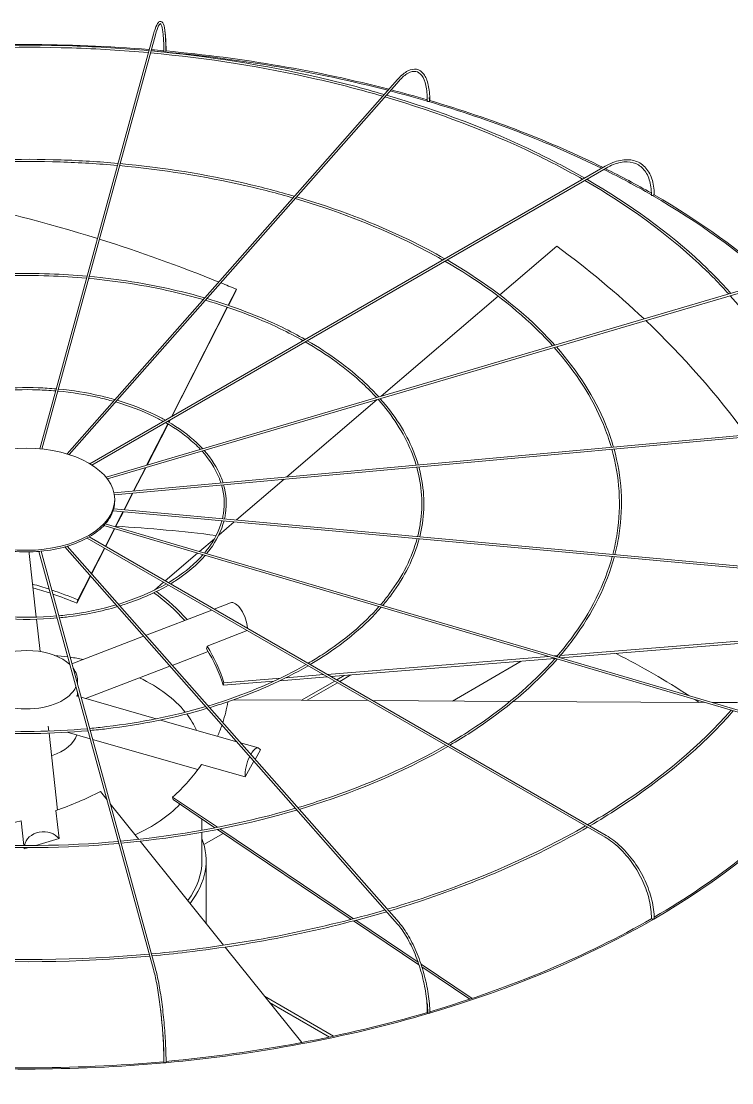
# Model space of a CAD drawing. Header units: millimetres. Extents: x -312439 to 477422, y -331570 to 212570.
# Drawn here: x 399193 to 399403, y 92435.9 to 92749.7 of the extents above; entities that cross this region are included whole.
import ezdxf

# ---------------------------------------------------------------- set-up
doc = ezdxf.new("R2010")
doc.units = ezdxf.units.MM

msp = doc.modelspace()

# ---------------------------------------------------------------- linework, layer by layer
at = {"color": 0, "linetype": 'Continuous', "lineweight": 0, "extrusion": (8.40036e-17, 0.816497, 0.57735)}
for p, q in [((399232.077, 92745.879), (399198.456, 92623.322)), ((399199.075, 92623.262), (399232.668, 92745.717)), ((399304.217, 92732.48), (399206.535, 92621.796)), ((399304.676, 92732.075), (399207.176, 92621.597)), ((399213.285, 92618.885), (399365.603, 92706.825)), ((399213.877, 92618.519), (399365.909, 92706.295)), ((399351.313, 92683.222), (399334.454, 92668.819)), ((399218.046, 92614.926), (399410.213, 92671.457)), ((399218.455, 92614.408), (399410.386, 92670.869)), ((399254.164, 92665.742), (399256.582, 92670.482)), ((399256.212, 92669.516), (399256.582, 92670.482)), ((399256.212, 92669.516), (399254.269, 92665.706)), ((399333.977, 92668.411), (399299.383, 92638.853)), ((399237.348, 92632.778), (399253.883, 92665.191)), ((399253.988, 92665.155), (399237.522, 92632.878)), ((399298.243, 92637.88), (399271.493, 92615.025)), ((399433.69, 92629.856), (399220.391, 92610.352)), ((399433.746, 92629.246), (399220.505, 92609.747)), ((399230.041, 92618.455), (399236.282, 92630.688)), ((399236.376, 92630.632), (399230.186, 92618.497)), ((399236.561, 92631.234), (399236.837, 92631.775)), ((399237.011, 92631.876), (399236.655, 92631.178)), ((399226.178, 92610.881), (399229.658, 92617.704)), ((399229.803, 92617.746), (399226.306, 92610.893)), ((399270.687, 92614.336), (399256.602, 92602.302)), ((399220.608, 92607.913), (399220.608, 92608.413)), ((399223.352, 92605.342), (399225.849, 92610.236)), ((399225.977, 92610.247), (399223.47, 92605.332)), ((399220.123, 92605.023), (399433.69, 92585.493)), ((399433.746, 92586.103), (399220.304, 92605.621)), ((399220.761, 92600.263), (399223.052, 92604.755)), ((399223.17, 92604.744), (399220.868, 92600.232)), ((399217.817, 92601.129), (399410.386, 92544.48)), ((399255.952, 92601.746), (399251.346, 92597.811)), ((399217.357, 92600.626), (399410.213, 92543.893)), ((399217.842, 92594.541), (399220.478, 92599.708)), ((399220.585, 92599.677), (399217.937, 92594.486)), ((399212.436, 92596.955), (399365.603, 92508.524)), ((399365.909, 92509.055), (399213.055, 92597.305)), ((399250.084, 92596.732), (399245.648, 92592.942)), ((399195.294, 92592.399), (399197.388, 92573.566)), ((399198.194, 92592.982), (399232.077, 92469.47)), ((399198.814, 92593.038), (399232.668, 92469.633)), ((399205.849, 92594.331), (399304.217, 92482.869)), ((399206.499, 92594.52), (399304.676, 92483.275)), ((399213.68, 92586.383), (399217.563, 92593.995)), ((399217.658, 92593.94), (399213.758, 92586.295)), ((399245.092, 92592.467), (399235.552, 92584.316)), ((399213.459, 92585.708), (399209.377, 92577.706)), ((399209.747, 92578.672), (399213.381, 92585.796)), ((399235.058, 92583.894), (399232.354, 92581.584)), ((399232.34, 92581.531), (399232.354, 92581.584)), ((399209.377, 92577.706), (399209.747, 92578.672)), ((399254.814, 92577.807), (399250.02, 92575.963)), ((399197.456, 92572.955), (399198.518, 92563.41)), ((399249.285, 92575.68), (399229.755, 92568.168)), ((399247.92, 92565.031), (399259.809, 92569.604)), ((399229.146, 92567.933), (399207.939, 92559.776)), ((399352.357, 92562.238), (399417.917, 92567.54)), ((399417.49, 92566.748), (399352.548, 92561.495)), ((399248.218, 92563.425), (399237.56, 92559.325)), ((399283.447, 92556.664), (399348.824, 92561.952)), ((399350.779, 92561.352), (399284.599, 92555.999)), ((399340.819, 92560.546), (399320.438, 92548.779)), ((399350.526, 92562.089), (399351.49, 92562.167)), ((399236.95, 92559.09), (399212, 92549.494)), ((399209.565, 92555.066), (399209.565, 92553.847)), ((399267.656, 92554.629), (399252.67, 92553.416)), ((399252.67, 92553.416), (399252.875, 92554.191)), ((399252.875, 92554.191), (399269.591, 92555.543)), ((399283.525, 92555.912), (399269.394, 92554.769)), ((399271.254, 92555.678), (399282.373, 92556.577)), ((399285.639, 92554.691), (399275.828, 92549.027)), ((399277.544, 92549.018), (399286.505, 92554.191)), ((399288.442, 92556.31), (399286.251, 92555.045)), ((399287.118, 92554.545), (399290.457, 92556.473)), ((399209.565, 92551.532), (399209.565, 92550.189)), ((399209.965, 92550.075), (399209.175, 92550.301)), ((399232.873, 92543.531), (399210.654, 92549.878)), ((399295.64, 92548.917), (399255.744, 92549.139)), ((399337.499, 92548.684), (399296.877, 92548.91)), ((399395.013, 92548.364), (399338.46, 92548.679)), ((399404.785, 92548.31), (399397.225, 92548.352)), ((399256.685, 92536.728), (399234.15, 92543.166)), ((399201.132, 92539.901), (399200.975, 92541.305)), ((399203.727, 92516.556), (399201.199, 92539.291)), ((399213.387, 92537.6), (399206.592, 92539.541)), ((399245.198, 92528.512), (399214.076, 92537.403)), ((399263.106, 92534.894), (399257.777, 92536.416)), ((399263.701, 92534.331), (399262.097, 92531.521)), ((399259.145, 92526.348), (399246.294, 92530.019)), ((399261.776, 92530.959), (399259.145, 92526.348)), ((399218.325, 92519.601), (399216.369, 92522.04)), ((399237.883, 92519.625), (399237.718, 92520.386)), ((399237.718, 92520.386), (399251.002, 92511.459)), ((399250.252, 92511.313), (399237.883, 92519.625)), ((399204.134, 92508.113), (399203.216, 92516.374)), ((399227.714, 92507.894), (399219.29, 92518.397)), ((399192.963, 92513.327), (399193.771, 92506.061)), ((399246.389, 92510.594), (399246.389, 92513.909)), ((399246.389, 92501.624), (399246.389, 92509.972)), ((399290.525, 92484.249), (399250.972, 92510.829)), ((399251.72, 92510.977), (399291.222, 92484.431)), ((399197.271, 92506.073), (399204.134, 92508.113)), ((399252.807, 92476.605), (399228.168, 92507.328)), ((399252.698, 92509.669), (399246.975, 92506.365)), ((399193.839, 92505.448), (399193.882, 92505.066)), ((399193.882, 92505.066), (399195.17, 92505.448)), ((399247.614, 92483.08), (399247.614, 92501.624)), ((399310.569, 92470.779), (399291.203, 92483.793)), ((399291.899, 92483.976), (399310.281, 92471.623)), ((399275.88, 92447.837), (399253.251, 92476.052)), ((399311.169, 92471.027), (399326.26, 92460.885)), ((399325.614, 92460.669), (399311.442, 92470.192)), ((399285.328, 92449.736), (399264.896, 92461.532)), ((399266.39, 92459.67), (399284.06, 92449.468))]:
    msp.add_line(p, q, dxfattribs=at)
at = {"color": 0, "linetype": 'Continuous', "lineweight": 0}
for centre, major_axis, ratio, start_param, end_param in [((399194.589, 92591.402), (-262.225, 0), 0.5773503, 4.5737285, 4.8518651), ((399194.589, 92591.402), (-261.613, 0), 0.5773503, 4.556469, 4.5713736), ((399194.589, 92591.402), (-262.225, 0), 0.5773503, 4.5571855, 4.5713361), ((399235.43, 92740.735), (0.306, -0.001), 0.5647458, 3.1415927, 4.5569919), ((399235.43, 92740.735), (0.306, -0.001), 0.5647458, 4.5569919, 6.1277883), ((399194.589, 92591.402), (-261.613, 0), 0.5773503, 4.2918428, 4.5551023), ((399235.478, 92740.909), (0.306, 0), 0.5773503, 5.7174869, 6.2831853), ((399194.589, 92591.402), (-262.225, 0), 0.5773503, 4.2917243, 4.5546375), ((399194.589, 92591.402), (-261.613, 0), 0.5773503, 4.242585, 4.2890574), ((399194.589, 92591.402), (-262.225, 0), 0.5773503, 4.2438111, 4.2889455), ((399313.32, 92726.123), (0.306, -0.003), 0.5659728, 3.1415927, 4.2460434), ((399313.32, 92726.123), (0.306, -0.003), 0.5659728, 4.2460434, 5.8168397), ((399194.589, 92591.402), (-261.613, 0), 0.5773503, 4.0051997, 4.2408431), ((399313.459, 92726.28), (0.306, 0), 0.5773503, 5.290332, 6.2831853), ((399194.589, 92591.402), (-262.225, 0), 0.5773503, 4.0050166, 4.2406095), ((399194.589, 92591.402), (-261.613, 0), 0.5773503, 3.9286416, 4.0018792), ((399194.589, 92591.402), (-262.225, 0), 0.5773503, 3.9309746, 4.001704), ((399379.578, 92698.33), (0.306, -0.004), 0.5683066, 3.1415927, 3.9346429), ((399379.578, 92698.33), (0.306, -0.004), 0.5683066, 3.9346429, 5.5054392), ((399379.794, 92698.455), (-0.306, 0), 0.5773503, 1.8326303, 3.1415927), ((399194.589, 92591.402), (-262.225, 0), 0.5773503, 3.705131, 3.9265633), ((399194.96, 92549.686), (-236.033, 90.421), 0.5343599, 4.8289255, 5.0170065), ((399194.589, 92591.402), (-261.613, 0), 0.5773503, 3.7066773, 3.9265771), ((399194.96, 92549.686), (-236.033, 90.421), 0.5343599, 4.6778989, 4.8264893), ((399194.795, 92549.494), (244.29, -64.884), 0.7560981, 0.9482496, 1.0897919), ((399194.96, 92549.686), (-236.033, 90.421), 0.5343599, 4.655659, 4.6753292), ((399194.795, 92549.494), (244.29, -64.884), 0.7560981, 0.7473423, 0.9452164), ((399194.481, 92607.913), (-26.126, 0), 0.5773503, 2.9880814, 3.1415927), ((399194.481, 92607.913), (-26.126, 0), 0.5773503, 2.6739221, 2.9809447), ((399194.481, 92607.913), (-26.126, 0), 0.5773503, 2.3597628, 2.6667854), ((399194.589, 92450.162), (-261.613, 0), 0.5773503, 4.4965959, 4.611374), ((399194.481, 92607.913), (-26.126, 0), 0.5773503, 2.0456036, 2.3526262), ((399194.481, 92607.913), (-26.126, 0), 0.5773503, 1.417285, 1.7243076), ((399189.801, 92591.788), (-5.494, -0.611), 0.8148193, 3.1415927, 3.239858), ((399194.481, 92607.913), (-26.126, 0), 0.5773503, 1.7314443, 2.0384669), ((399194.96, 92549.686), (56.639, -21.698), 0.5343599, 1.6636456, 1.7494756), ((399194.589, 92548.719), (-56.639, 21.698), 0.5343599, 4.7930664, 4.8825345), ((399194.96, 92549.686), (56.639, -21.698), 0.5343599, 1.5140664, 1.6514841), ((399194.589, 92548.719), (-56.639, 21.698), 0.5343599, 4.655659, 4.78086), ((399194.589, 92548.719), (58.621, -15.57), 0.7560981, 0.8715668, 1.0888975), ((399194.795, 92549.494), (58.621, -15.57), 0.7560981, 1.0889957, 1.0897919), ((399194.795, 92549.494), (58.621, -15.57), 0.7560981, 0.8588781, 1.0770864), ((399256.799, 92572.648), (-1.984, 5.159), 0.4527097, 4.0715694, 6.2831853), ((399194.589, 92555.066), (-14.976, 0), 0.5773503, 3.6916997, 5.4977871), ((399194.589, 92548.719), (58.621, -15.57), 0.7560981, 0.4379774, 0.6726233), ((399194.795, 92549.494), (58.621, -15.57), 0.7560981, 0.4379774, 0.6748983), ((399194.589, 92532.754), (-51.8, 0), 0.5773503, 4.4755897, 4.5522282), ((399194.589, 92532.754), (-51.8, 0), 0.5773503, 4.3841689, 4.46244), ((399194.589, 92450.162), (-261.613, 0), 0.5773503, 3.867145, 3.9833748), ((399194.589, 92555.066), (-14.976, 0), 0.5773503, 3.0357663, 3.5615783), ((399194.589, 92532.754), (-51.8, 0), 0.5773503, 3.5810046, 4.0125195), ((399194.589, 92555.066), (-14.976, 0), 0.5773503, 0.1968015, 2.9056449), ((399194.425, 92549.48), (59.282, 12.821), 0.7719474, 5.8595474, 5.99043), ((399194.589, 92450.162), (-261.613, 0), 0.5773503, 3.8494737, 3.8569689), ((399194.589, 92532.754), (-51.8, 0), 0.5773503, 3.3906549, 3.5616615), ((399194.425, 92549.48), (59.282, 12.821), 0.7719474, 5.7736505, 5.8452628), ((399194.589, 92540.159), (-14.976, 0), 0.5773503, 2.0838772, 2.9778132), ((399261.588, 92529.579), (1.518, 5.315), 0.3621096, 5.9116388, 7.2697762), ((399261.588, 92529.579), (1.518, 5.315), 0.3621096, 1.1204156, 2.3231422), ((399194.425, 92549.48), (59.282, 12.821), 0.7719474, 5.3512156, 5.5881365), ((399194.589, 92591.402), (-262.225, 0), 0.5773503, 2.0421116, 2.6702774), ((399194.589, 92591.402), (-261.613, 0), 0.5773503, 2.358999, 2.669365), ((399194.219, 92549.658), (-56.425, -22.248), 0.5660586, 1.5074553, 1.7443762), ((399194.589, 92532.754), (-51.8, 0), 0.5773503, 2.2375498, 2.6358707), ((399194.219, 92549.658), (-56.425, -22.248), 0.5660586, 1.0925617, 1.3294826), ((399199.378, 92505.65), (5.494, 0.611), 0.8148193, 0.440938, 2.9148909), ((399194.589, 92501.624), (-53.025, 0), 0.5773503, 2.7158894, 3.3569527), ((399199.378, 92505.65), (5.494, 0.611), 0.8148193, 3.0505707, 3.1356266), ((399194.589, 92501.624), (51.8, 0), 0.5773503, 5.8780508, 6.2831853), ((399194.589, 92591.402), (-261.613, 0), 0.5773503, 2.0437737, 2.355024), ((399379.578, 92484.599), (-0.306, 0.004), 0.5862544, 0, 0.7932918), ((399379.794, 92484.474), (-0.306, 0), 0.5773503, 0.261834, 3.1415927), ((399194.589, 92591.402), (-261.613, 0), 0.5773503, 1.7289191, 2.0406845), ((399313.32, 92456.806), (-0.306, 0.003), 0.5885883, 0, 0.4763277), ((399313.459, 92456.649), (-0.306, 0), 0.5773503, 0, 3.1415927), ((399194.589, 92591.402), (-262.225, 0), 0.5773503, 1.7280308, 2.0415976), ((399194.589, 92450.662), (262.225, 0), 0.5773503, 3.1415927, 5.4977871), ((399194.589, 92450.662), (262.225, 0), 0.5773503, 5.4977871, 6.2831853), ((399194.589, 92591.402), (-262.225, 0), 0.5773503, 1.4139544, 1.727034), ((399194.589, 92591.402), (-261.613, 0), 0.5773503, 1.41439, 1.726367), ((399235.43, 92442.195), (-0.306, 0.001), 0.5898153, 0, 0.1588369), ((399235.478, 92442.02), (-0.306, 0), 0.5773503, 0, 3.1415927)]:
    msp.add_ellipse(centre, major_axis=major_axis, ratio=ratio, start_param=start_param, end_param=end_param, dxfattribs=at)
msp.add_ellipse((399194.481, 92608.413), major_axis=(26.126, 0), ratio=0.5773503, dxfattribs=at)
for points, knots in [([(399235.785, 92740.909), (399235.785, 92742.613), (399235.733, 92744.13), (399235.53, 92746.648), (399235.381, 92747.647), (399234.979, 92749.069), (399234.753, 92749.585), (399233.968, 92749.7), (399233.72, 92749.552), (399233.169, 92748.967), (399232.861, 92748.312), (399232.382, 92746.931), (399232.229, 92746.433), (399232.077, 92745.879)], [4.712389, 4.712389, 4.712389, 4.712389, 5.0265482, 5.0265482, 5.3407075, 5.3407075, 5.6548668, 5.6548668, 5.8236028, 5.8236028, 6.1377621, 6.1377621, 6.2831853, 6.2831853, 6.2831853, 6.2831853]), ([(399232.668, 92745.717), (399232.986, 92746.877), (399233.305, 92747.769), (399233.862, 92748.85), (399234.111, 92748.999), (399234.137, 92748.999), (399234.342, 92748.851), (399234.695, 92747.686), (399234.839, 92746.836), (399235.049, 92744.592), (399235.111, 92743.162), (399235.125, 92741.274), (399235.125, 92741.007), (399235.124, 92740.735)], [0, 0, 0, 0, 0.3152669, 0.3152669, 0.6094726, 0.6094726, 0.9267406, 0.9267406, 1.2208373, 1.2208373, 1.5356304, 1.5356304, 1.5863402, 1.5863402, 1.5863402, 1.5863402]), ([(399235.403, 92747.045), (399235.412, 92746.984), (399235.421, 92746.923), (399235.573, 92745.836), (399235.667, 92744.532), (399235.73, 92742.295), (399235.739, 92741.534), (399235.737, 92740.734)], [1.10131175, 1.10131175, 1.10131175, 1.10131175, 1.12076762, 1.12076762, 1.43803566, 1.43803566, 1.5863026, 1.5863026, 1.5863026, 1.5863026]), ([(399230.738, 92740.999), (399223.244, 92741.677), (399215.692, 92742.144), (399191.464, 92742.96), (399174.706, 92742.49), (399158.224, 92740.999)], [5.342386, 5.342386, 5.342386, 5.342386, 5.43953692, 5.43953692, 5.65318828, 5.65318828, 5.65318828, 5.65318828]), ([(399230.574, 92740.399), (399223.056, 92741.077), (399215.48, 92741.543), (399191.361, 92742.342), (399174.739, 92741.873), (399158.389, 92740.399)], [5.34285963, 5.34285963, 5.34285963, 5.34285963, 5.44045758, 5.44045758, 5.65271466, 5.65271466, 5.65271466, 5.65271466]), ([(399299.853, 92727.536), (399293.575, 92729.365), (399287.154, 92731.031), (399264.705, 92736.165), (399248.098, 92738.791), (399231.193, 92740.342)], [5.03043397, 5.03043397, 5.03043397, 5.03043397, 5.12064091, 5.12064091, 5.34017784, 5.34017784, 5.34017784, 5.34017784]), ([(399300.301, 92728.043), (399294.013, 92729.881), (399287.582, 92731.555), (399265.042, 92736.729), (399248.35, 92739.379), (399231.358, 92740.942)], [5.02911205, 5.02911205, 5.02911205, 5.02911205, 5.11935362, 5.11935362, 5.33970837, 5.33970837, 5.33970837, 5.33970837]), ([(399313.766, 92726.28), (399313.766, 92727.996), (399313.615, 92729.545), (399313.019, 92732.171), (399312.574, 92733.249), (399311.393, 92734.834), (399310.644, 92735.339), (399309.004, 92735.624), (399308.145, 92735.451), (399306.331, 92734.53), (399305.367, 92733.744), (399304.342, 92732.622), (399304.28, 92732.552), (399304.217, 92732.48)], [4.712389, 4.712389, 4.712389, 4.712389, 5.0265482, 5.0265482, 5.3407075, 5.3407075, 5.6548668, 5.6548668, 5.9484515, 5.9484515, 6.2626108, 6.2626108, 6.2831853, 6.2831853, 6.2831853, 6.2831853]), ([(399304.676, 92732.075), (399305.59, 92733.111), (399306.498, 92733.877), (399308.181, 92734.799), (399308.947, 92734.955), (399310.288, 92734.72), (399310.885, 92734.326), (399311.913, 92732.927), (399312.329, 92731.922), (399312.881, 92729.419), (399313.021, 92727.929), (399313.015, 92726.222), (399313.015, 92726.174), (399313.014, 92726.126)], [0, 0, 0, 0, 0.3146448, 0.3146448, 0.6289116, 0.6289116, 0.9461796, 0.9461796, 1.2634477, 1.2634477, 1.5772832, 1.5772832, 1.5863402, 1.5863402, 1.5863402, 1.5863402]), ([(399358.954, 92702.987), (399354.351, 92705.615), (399349.559, 92708.134), (399331.061, 92717.074), (399316.238, 92722.726), (399300.503, 92727.346)], [4.71777189, 4.71777189, 4.71777189, 4.71777189, 4.80086127, 4.80086127, 5.02732174, 5.02732174, 5.02732174, 5.02732174]), ([(399359.568, 92703.341), (399354.953, 92705.986), (399350.149, 92708.521), (399331.599, 92717.516), (399316.733, 92723.204), (399300.95, 92727.853)], [4.71590946, 4.71590946, 4.71590946, 4.71590946, 4.79913358, 4.79913358, 5.02600568, 5.02600568, 5.02600568, 5.02600568]), ([(399313.617, 92727.135), (399313.623, 92726.931), (399313.626, 92726.724), (399313.628, 92726.385), (399313.628, 92726.254), (399313.627, 92726.122)], [7.805980691, 7.805980691, 7.805980691, 7.805980691, 7.845140151, 7.845140151, 7.869416781, 7.869416781, 7.869416781, 7.869416781]), ([(399221.596, 92707.671), (399216.012, 92708.174), (399210.386, 92708.522), (399192.269, 92709.133), (399179.715, 92708.784), (399167.367, 92707.671)], [5.34296141, 5.34296141, 5.34296141, 5.34296141, 5.43938168, 5.43938168, 5.65261288, 5.65261288, 5.65261288, 5.65261288]), ([(399221.431, 92707.071), (399215.824, 92707.574), (399210.174, 92707.92), (399192.166, 92708.515), (399179.748, 92708.167), (399167.531, 92707.071)], [5.34359392, 5.34359392, 5.34359392, 5.34359392, 5.44060854, 5.44060854, 5.65198037, 5.65198037, 5.65198037, 5.65198037]), ([(399273.768, 92697.979), (399269.105, 92699.339), (399264.336, 92700.579), (399247.486, 92704.449), (399234.963, 92706.439), (399222.215, 92707.614)], [5.03001504, 5.03001504, 5.03001504, 5.03001504, 5.11913743, 5.11913743, 5.33939405, 5.33939405, 5.33939405, 5.33939405]), ([(399380.1, 92698.455), (399380.1, 92700.18), (399379.864, 92701.776), (399378.931, 92704.555), (399378.232, 92705.738), (399376.434, 92707.559), (399375.335, 92708.195), (399372.867, 92708.846), (399371.5, 92708.863), (399368.636, 92708.294), (399367.137, 92707.706), (399365.629, 92706.841), (399365.616, 92706.833), (399365.603, 92706.825)], [3.1415927, 3.1415927, 3.1415927, 3.1415927, 3.4557519, 3.4557519, 3.7699112, 3.7699112, 4.0826965, 4.0826965, 4.3954482, 4.3954482, 4.7096075, 4.7096075, 4.712389, 4.712389, 4.712389, 4.712389]), ([(399365.909, 92706.295), (399367.346, 92707.125), (399368.778, 92707.686), (399371.478, 92708.221), (399372.744, 92708.196), (399374.995, 92707.582), (399375.982, 92706.995), (399377.605, 92705.301), (399378.241, 92704.193), (399379.086, 92701.545), (399379.294, 92700.008), (399379.271, 92698.334)], [1.5707963, 1.5707963, 1.5707963, 1.5707963, 1.8880644, 1.8880644, 2.2053324, 2.2053324, 2.5226004, 2.5226004, 2.8398685, 2.8398685, 3.1571365, 3.1571365, 3.1571365, 3.1571365]), ([(399273.32, 92697.471), (399268.667, 92698.822), (399263.909, 92700.054), (399247.148, 92703.885), (399234.71, 92705.852), (399222.051, 92707.014)], [5.03177949, 5.03177949, 5.03177949, 5.03177949, 5.12085286, 5.12085286, 5.34001919, 5.34001919, 5.34001919, 5.34001919]), ([(399402.146, 92669.084), (399399.409, 92672.137), (399396.47, 92675.13), (399383.789, 92686.965), (399372.431, 92695.233), (399359.568, 92702.634)], [4.40451603, 4.40451603, 4.40451603, 4.40451603, 4.48100319, 4.48100319, 4.71406654, 4.71406654, 4.71406654, 4.71406654]), ([(399402.796, 92669.275), (399400.064, 92672.337), (399397.129, 92675.338), (399384.44, 92687.234), (399373.064, 92695.547), (399360.181, 92702.988)], [4.40270972, 4.40270972, 4.40270972, 4.40270972, 4.47899466, 4.47899466, 4.71221436, 4.71221436, 4.71221436, 4.71221436]), ([(399317.63, 92679.128), (399314.237, 92681.059), (399310.708, 92682.909), (399296.9, 92689.579), (399285.777, 92693.818), (399273.97, 92697.282)], [4.7196458, 4.7196458, 4.7196458, 4.7196458, 4.80114658, 4.80114658, 5.02763075, 5.02763075, 5.02763075, 5.02763075]), ([(399318.244, 92679.483), (399314.84, 92681.43), (399311.298, 92683.296), (399297.438, 92690.022), (399286.272, 92694.295), (399274.417, 92697.788)], [4.71715813, 4.71715813, 4.71715813, 4.71715813, 4.79884427, 4.79884427, 5.02587671, 5.02587671, 5.02587671, 5.02587671]), ([(399350.078, 92653.767), (399348.068, 92655.998), (399345.913, 92658.186), (399336.446, 92667.014), (399327.911, 92673.221), (399318.245, 92678.776)], [4.40671458, 4.40671458, 4.40671458, 4.40671458, 4.48133637, 4.48133637, 4.71470569, 4.71470569, 4.71470569, 4.71470569]), ([(399350.73, 92653.958), (399348.723, 92656.198), (399346.573, 92658.394), (399337.098, 92667.284), (399328.545, 92673.536), (399318.858, 92679.13)], [4.40429576, 4.40429576, 4.40429576, 4.40429576, 4.47865981, 4.47865981, 4.7122362, 4.7122362, 4.7122362, 4.7122362]), ([(399212.456, 92674.354), (399208.782, 92674.683), (399205.082, 92674.91), (399193.072, 92675.318), (399184.722, 92675.089), (399176.507, 92674.354)], [5.34408303, 5.34408303, 5.34408303, 5.34408303, 5.43906993, 5.43906993, 5.65149126, 5.65149126, 5.65149126, 5.65149126]), ([(399212.291, 92673.754), (399208.594, 92674.082), (399204.87, 92674.309), (399192.969, 92674.7), (399184.755, 92674.472), (399176.671, 92673.754)], [5.34503474, 5.34503474, 5.34503474, 5.34503474, 5.44090812, 5.44090812, 5.65053954, 5.65053954, 5.65053954, 5.65053954]), ([(399246.795, 92667.415), (399243.764, 92668.29), (399240.666, 92669.088), (399229.592, 92671.616), (399221.325, 92672.923), (399212.911, 92673.698)], [5.03439168, 5.03439168, 5.03439168, 5.03439168, 5.12127422, 5.12127422, 5.3396756, 5.3396756, 5.3396756, 5.3396756]), ([(399247.243, 92667.923), (399244.202, 92668.806), (399241.094, 92669.613), (399229.93, 92672.181), (399221.578, 92673.51), (399213.075, 92674.298)], [5.03173968, 5.03173968, 5.03173968, 5.03173968, 5.11870396, 5.11870396, 5.33874043, 5.33874043, 5.33874043, 5.33874043]), ([(399276.315, 92655.275), (399274.13, 92656.509), (399271.861, 92657.694), (399262.741, 92662.094), (399255.321, 92664.918), (399247.445, 92667.226)], [4.72327264, 4.72327264, 4.72327264, 4.72327264, 4.80171455, 4.80171455, 5.02817129, 5.02817129, 5.02817129, 5.02817129]), ([(399276.93, 92655.63), (399274.733, 92656.881), (399272.451, 92658.081), (399263.279, 92662.537), (399255.816, 92665.396), (399247.892, 92667.733)], [4.71952861, 4.71952861, 4.71952861, 4.71952861, 4.7982649, 4.7982649, 5.02554265, 5.02554265, 5.02554265, 5.02554265]), ([(399425.147, 92629.075), (399424.26, 92632.184), (399423.183, 92635.275), (399417.605, 92648.812), (399411.103, 92658.988), (399402.596, 92668.578)], [4.09036759, 4.09036759, 4.09036759, 4.09036759, 4.16055829, 4.16055829, 4.40029723, 4.40029723, 4.40029723, 4.40029723]), ([(399298.018, 92638.452), (399296.732, 92639.864), (399295.359, 92641.25), (399289.106, 92647.073), (399283.398, 92651.217), (399276.932, 92654.924)], [4.41096312, 4.41096312, 4.41096312, 4.41096312, 4.4820009, 4.4820009, 4.71586354, 4.71586354, 4.71586354, 4.71586354]), ([(399298.67, 92638.644), (399297.388, 92640.065), (399296.02, 92641.459), (399289.758, 92647.342), (399284.031, 92651.531), (399277.545, 92655.278)], [4.40730528, 4.40730528, 4.40730528, 4.40730528, 4.47799052, 4.47799052, 4.71216027, 4.71216027, 4.71216027, 4.71216027]), ([(399367.436, 92623.798), (399366.781, 92626.059), (399365.993, 92628.308), (399361.828, 92638.408), (399356.935, 92646.055), (399350.531, 92653.261)], [4.09258463, 4.09258463, 4.09258463, 4.09258463, 4.16074385, 4.16074385, 4.40108815, 4.40108815, 4.40108815, 4.40108815]), ([(399368.057, 92623.855), (399367.404, 92626.127), (399366.618, 92628.385), (399362.458, 92638.538), (399357.57, 92646.219), (399351.18, 92653.452)], [4.09145544, 4.09145544, 4.09145544, 4.09145544, 4.15925512, 4.15925512, 4.39870409, 4.39870409, 4.39870409, 4.39870409]), ([(399203.316, 92641.037), (399201.553, 92641.191), (399199.778, 92641.299), (399193.876, 92641.503), (399189.729, 92641.394), (399185.647, 92641.037)], [5.34742678, 5.34742678, 5.34742678, 5.34742678, 5.43812478, 5.43812478, 5.64814751, 5.64814751, 5.64814751, 5.64814751]), ([(399203.151, 92640.436), (399201.365, 92640.591), (399199.566, 92640.697), (399193.774, 92640.885), (399189.762, 92640.777), (399185.811, 92640.436)], [5.34934775, 5.34934775, 5.34934775, 5.34934775, 5.44178794, 5.44178794, 5.64622654, 5.64622654, 5.64622654, 5.64622654]), ([(399220.269, 92637.358), (399218.86, 92637.756), (399217.424, 92638.122), (399212.037, 92639.347), (399207.941, 92639.995), (399203.771, 92640.381)], [5.04221465, 5.04221465, 5.04221465, 5.04221465, 5.12251796, 5.12251796, 5.33864709, 5.33864709, 5.33864709, 5.33864709]), ([(399220.718, 92637.867), (399219.299, 92638.273), (399217.852, 92638.647), (399212.375, 92639.911), (399208.193, 92640.581), (399203.936, 92640.981)], [5.03687901, 5.03687901, 5.03687901, 5.03687901, 5.11739529, 5.11739529, 5.33679188, 5.33679188, 5.33679188, 5.33679188]), ([(399234.997, 92631.42), (399234.022, 92631.959), (399233.014, 92632.479), (399228.583, 92634.609), (399224.866, 92636.019), (399220.92, 92637.17)], [4.73414686, 4.73414686, 4.73414686, 4.73414686, 4.80339703, 4.80339703, 5.02979007, 5.02979007, 5.02979007, 5.02979007]), ([(399235.615, 92631.777), (399234.627, 92632.332), (399233.605, 92632.866), (399229.121, 92635.052), (399225.361, 92636.497), (399221.368, 92637.677)], [4.72658474, 4.72658474, 4.72658474, 4.72658474, 4.79652126, 4.79652126, 5.0245472, 5.0245472, 5.0245472, 5.0245472]), ([(399309.726, 92618.521), (399309.305, 92619.939), (399308.805, 92621.35), (399306.052, 92628.013), (399302.771, 92633.128), (399298.473, 92637.947)], [4.09685918, 4.09685918, 4.09685918, 4.09685918, 4.16111414, 4.16111414, 4.40251946, 4.40251946, 4.40251946, 4.40251946]), ([(399310.348, 92618.578), (399309.928, 92620.006), (399309.429, 92621.427), (399306.683, 92628.143), (399303.406, 92633.292), (399299.122, 92638.138)], [4.09510983, 4.09510983, 4.09510983, 4.09510983, 4.15888353, 4.15888353, 4.39893942, 4.39893942, 4.39893942, 4.39893942]), ([(399245.952, 92623.135), (399245.394, 92623.729), (399244.805, 92624.314), (399241.767, 92627.131), (399238.885, 92629.212), (399235.618, 92631.072)], [4.42373247, 4.42373247, 4.42373247, 4.42373247, 4.48397953, 4.48397953, 4.71933502, 4.71933502, 4.71933502, 4.71933502]), ([(399246.609, 92623.329), (399246.053, 92623.931), (399245.467, 92624.523), (399242.418, 92627.401), (399239.518, 92629.526), (399236.231, 92631.426)], [4.41624247, 4.41624247, 4.41624247, 4.41624247, 4.47598634, 4.47598634, 4.71193426, 4.71193426, 4.71193426, 4.71193426]), ([(399367.874, 92592.127), (399368.416, 92594.2), (399368.845, 92596.284), (399370.415, 92606.643), (399369.892, 92615), (399367.606, 92623.198)], [3.77736844, 3.77736844, 3.77736844, 3.77736844, 3.83971259, 3.83971259, 4.08656564, 4.08656564, 4.08656564, 4.08656564]), ([(399368.492, 92592.07), (399369.032, 92594.151), (399369.46, 92596.241), (399371.026, 92606.638), (399370.503, 92615.03), (399368.226, 92623.255)], [3.77834287, 3.77834287, 3.77834287, 3.77834287, 3.84027623, 3.84027623, 4.08549455, 4.08549455, 4.08549455, 4.08549455]), ([(399252.011, 92613.243), (399251.826, 92613.819), (399251.616, 92614.391), (399250.277, 92617.617), (399248.607, 92620.2), (399246.414, 92622.633)], [4.10975269, 4.10975269, 4.10975269, 4.10975269, 4.16221832, 4.16221832, 4.40682155, 4.40682155, 4.40682155, 4.40682155]), ([(399252.635, 92613.3), (399252.452, 92613.886), (399252.242, 92614.468), (399250.907, 92617.747), (399249.243, 92620.365), (399247.064, 92622.824)], [4.10592526, 4.10592526, 4.10592526, 4.10592526, 4.15777238, 4.15777238, 4.39963811, 4.39963811, 4.39963811, 4.39963811]), ([(399310.165, 92597.404), (399310.495, 92598.699), (399310.759, 92599.999), (399311.797, 92606.839), (399311.442, 92612.433), (399309.9, 92617.922)], [3.78111281, 3.78111281, 3.78111281, 3.78111281, 3.83956511, 3.83956511, 4.08781837, 4.08781837, 4.08781837, 4.08781837]), ([(399310.783, 92597.347), (399311.111, 92598.649), (399311.374, 92599.957), (399312.408, 92606.835), (399312.053, 92612.463), (399310.52, 92617.978)], [3.78251471, 3.78251471, 3.78251471, 3.78251471, 3.8404098, 3.8404098, 4.0861992, 4.0861992, 4.0861992, 4.0861992]), ([(399252.452, 92602.681), (399252.573, 92603.197), (399252.673, 92603.715), (399253.18, 92607.036), (399252.992, 92609.867), (399252.192, 92612.645)], [3.79241111, 3.79241111, 3.79241111, 3.79241111, 3.83910744, 3.83910744, 4.09159713, 4.09159713, 4.09159713, 4.09159713]), ([(399253.067, 92602.625), (399253.188, 92603.148), (399253.287, 92603.673), (399253.79, 92607.031), (399253.603, 92609.897), (399252.813, 92612.701)], [3.79485754, 3.79485754, 3.79485754, 3.79485754, 3.8407928, 3.8407928, 4.08828416, 4.08828416, 4.08828416, 4.08828416]), ([(399247.12, 92592.509), (399247.5, 92592.961), (399247.864, 92593.418), (399250.174, 92596.503), (399251.551, 92599.266), (399252.301, 92602.08)], [3.47410339, 3.47410339, 3.47410339, 3.47410339, 3.51894345, 3.51894345, 3.77424927, 3.77424927, 3.77424927, 3.77424927]), ([(399247.76, 92592.321), (399248.104, 92592.735), (399248.433, 92593.154), (399250.751, 92596.268), (399252.159, 92599.115), (399252.92, 92602.024)], [3.48078418, 3.48078418, 3.48078418, 3.48078418, 3.52099532, 3.52099532, 3.77722211, 3.77722211, 3.77722211, 3.77722211]), ([(399299.182, 92577.194), (399300.128, 92578.29), (399301.022, 92579.402), (399305.754, 92585.731), (399308.496, 92591.214), (399310.008, 92596.803)], [3.46491265, 3.46491265, 3.46491265, 3.46491265, 3.51947788, 3.51947788, 3.77207122, 3.77207122, 3.77207122, 3.77207122]), ([(399299.826, 92577.004), (399300.732, 92578.064), (399301.591, 92579.138), (399306.331, 92585.496), (399309.105, 92591.062), (399310.627, 92596.747)], [3.46836695, 3.46836695, 3.46836695, 3.46836695, 3.52050672, 3.52050672, 3.77360482, 3.77360482, 3.77360482, 3.77360482]), ([(399236.495, 92583.772), (399237.091, 92584.126), (399237.673, 92584.487), (399241.575, 92587.018), (399244.419, 92589.427), (399246.681, 92592)], [3.15594616, 3.15594616, 3.15594616, 3.15594616, 3.1998122, 3.1998122, 3.45718678, 3.45718678, 3.45718678, 3.45718678]), ([(399237.102, 92583.421), (399237.607, 92583.725), (399238.103, 92584.035), (399242.048, 92586.596), (399244.995, 92589.111), (399247.328, 92591.81)], [3.16311142, 3.16311142, 3.16311142, 3.16311142, 3.20013863, 3.20013863, 3.46418527, 3.46418527, 3.46418527, 3.46418527]), ([(399351.241, 92561.879), (399352.754, 92563.62), (399354.18, 92565.386), (399361.334, 92574.959), (399365.441, 92583.162), (399367.714, 92591.526)], [3.46185589, 3.46185589, 3.46185589, 3.46185589, 3.51965328, 3.51965328, 3.77134922, 3.77134922, 3.77134922, 3.77134922]), ([(399351.887, 92561.689), (399353.359, 92563.393), (399354.749, 92565.121), (399361.911, 92574.723), (399366.05, 92583.01), (399368.333, 92591.47)], [3.46418406, 3.46418406, 3.46418406, 3.46418406, 3.52033986, 3.52033986, 3.7723822, 3.7723822, 3.7723822, 3.7723822]), ([(399221.631, 92577.373), (399222.372, 92577.597), (399223.103, 92577.829), (399228.229, 92579.541), (399232.295, 92581.343), (399235.887, 92583.415)], [2.837842, 2.837842, 2.837842, 2.837842, 2.88061564, 2.88061564, 3.14113288, 3.14113288, 3.14113288, 3.14113288]), ([(399222.077, 92576.869), (399222.709, 92577.062), (399223.335, 92577.262), (399228.542, 92578.995), (399232.774, 92580.882), (399236.499, 92583.062)], [2.84298262, 2.84298262, 2.84298262, 2.84298262, 2.8793398, 2.8793398, 3.14846238, 3.14846238, 3.14846238, 3.14846238]), ([(399204.043, 92573.977), (399204.838, 92574.053), (399205.631, 92574.139), (399211.472, 92574.84), (399216.384, 92575.834), (399220.984, 92577.181)], [2.52003494, 2.52003494, 2.52003494, 2.52003494, 2.56128493, 2.56128493, 2.82541727, 2.82541727, 2.82541727, 2.82541727]), ([(399204.207, 92573.378), (399204.921, 92573.447), (399205.633, 92573.523), (399211.58, 92574.228), (399216.672, 92575.263), (399221.432, 92576.674)], [2.52186126, 2.52186126, 2.52186126, 2.52186126, 2.55867334, 2.55867334, 2.83065097, 2.83065097, 2.83065097, 2.83065097]), ([(399277.811, 92559.918), (399279.21, 92560.737), (399280.572, 92561.577), (399288.54, 92566.748), (399294.215, 92571.551), (399298.739, 92576.686)], [3.14877196, 3.14877196, 3.14877196, 3.14877196, 3.19991213, 3.19991213, 3.45646828, 3.45646828, 3.45646828, 3.45646828]), ([(399278.42, 92559.566), (399279.727, 92560.337), (399281.001, 92561.125), (399289.013, 92566.326), (399294.792, 92571.234), (399299.386, 92576.495)], [3.15241617, 3.15241617, 3.15241617, 3.15241617, 3.2000755, 3.2000755, 3.46000178, 3.46000178, 3.46000178, 3.46000178]), ([(399185.374, 92573.32), (399186.09, 92573.256), (399186.808, 92573.199), (399192.862, 92572.784), (399198.281, 92572.841), (399203.588, 92573.32)], [2.20116261, 2.20116261, 2.20116261, 2.20116261, 2.23802396, 2.23802396, 2.51122637, 2.51122637, 2.51122637, 2.51122637]), ([(399185.539, 92573.92), (399186.29, 92573.853), (399187.043, 92573.795), (399192.989, 92573.401), (399198.26, 92573.46), (399203.424, 92573.92)], [2.2030547, 2.2030547, 2.2030547, 2.2030547, 2.24193573, 2.24193573, 2.50933428, 2.50933428, 2.50933428, 2.50933428]), ([(399247.776, 92564.155), (399247.835, 92564.375), (399247.88, 92564.626), (399247.913, 92564.946), (399247.917, 92564.988), (399247.92, 92565.031)], [27.2141577, 27.2141577, 27.2141577, 27.2141577, 28.9150445, 28.9150445, 29.1719106, 29.1719106, 29.1719106, 29.1719106]), ([(399319.125, 92536.066), (399321.327, 92537.35), (399323.471, 92538.668), (399335.505, 92546.477), (399344.012, 92553.675), (399350.796, 92561.372)], [3.14637947, 3.14637947, 3.14637947, 3.14637947, 3.19994276, 3.19994276, 3.45622926, 3.45622926, 3.45622926, 3.45622926]), ([(399319.735, 92535.713), (399321.845, 92536.949), (399323.9, 92538.216), (399335.978, 92546.056), (399344.589, 92553.358), (399351.444, 92561.181)], [3.14882268, 3.14882268, 3.14882268, 3.14882268, 3.20005174, 3.20005174, 3.4585926, 3.4585926, 3.4585926, 3.4585926]), ([(399248.157, 92547.317), (399249.809, 92547.809), (399251.441, 92548.324), (399261.864, 92551.803), (399270.006, 92555.411), (399277.2, 92559.563)], [2.8326444, 2.8326444, 2.8326444, 2.8326444, 2.88031456, 2.88031456, 3.14136267, 3.14136267, 3.14136267, 3.14136267]), ([(399248.603, 92546.811), (399250.147, 92547.274), (399251.672, 92547.757), (399262.178, 92551.258), (399270.485, 92554.95), (399277.812, 92559.21)], [2.83524734, 2.83524734, 2.83524734, 2.83524734, 2.87967423, 2.87967423, 3.14504801, 3.14504801, 3.14504801, 3.14504801]), ([(399213.183, 92540.66), (399214.877, 92540.819), (399216.565, 92540.998), (399228.399, 92542.415), (399238.268, 92544.414), (399247.509, 92547.125)], [2.51666009, 2.51666009, 2.51666009, 2.51666009, 2.56064993, 2.56064993, 2.826424, 2.826424, 2.826424, 2.826424]), ([(399213.347, 92540.061), (399214.96, 92540.212), (399216.567, 92540.383), (399228.506, 92541.803), (399238.556, 92543.842), (399247.956, 92546.619)], [2.517588, 2.517588, 2.517588, 2.517588, 2.55933958, 2.55933958, 2.82905034, 2.82905034, 2.82905034, 2.82905034]), ([(399360.428, 92512.219), (399363.439, 92513.969), (399366.366, 92515.767), (399382.465, 92526.216), (399393.801, 92535.804), (399402.846, 92546.06)], [3.14512292, 3.14512292, 3.14512292, 3.14512292, 3.19995757, 3.19995757, 3.45603404, 3.45603404, 3.45603404, 3.45603404]), ([(399361.039, 92511.866), (399363.956, 92513.568), (399366.795, 92515.315), (399382.939, 92525.794), (399394.379, 92535.488), (399403.494, 92545.869)], [3.14696065, 3.14696065, 3.14696065, 3.14696065, 3.20003933, 3.20003933, 3.45780979, 3.45780979, 3.45780979, 3.45780979]), ([(399176.234, 92540.003), (399177.737, 92539.867), (399179.244, 92539.747), (399191.375, 92538.923), (399202.165, 92539.044), (399212.728, 92540.003)], [2.20014358, 2.20014358, 2.20014358, 2.20014358, 2.23901367, 2.23901367, 2.5122454, 2.5122454, 2.5122454, 2.5122454]), ([(399176.399, 92540.603), (399177.937, 92540.465), (399179.479, 92540.343), (399191.502, 92539.54), (399202.143, 92539.663), (399212.563, 92540.603)], [2.20108803, 2.20108803, 2.20108803, 2.20108803, 2.24097619, 2.24097619, 2.51130095, 2.51130095, 2.51130095, 2.51130095]), ([(399274.682, 92517.261), (399277.246, 92518.022), (399279.778, 92518.819), (399295.499, 92524.065), (399307.717, 92529.479), (399318.514, 92535.711)], [2.8309089, 2.8309089, 2.8309089, 2.8309089, 2.8802112, 2.8802112, 3.14143931, 3.14143931, 3.14143931, 3.14143931]), ([(399275.128, 92516.755), (399277.584, 92517.487), (399280.009, 92518.252), (399295.813, 92523.519), (399308.196, 92529.018), (399319.126, 92535.358)], [2.8326515, 2.8326515, 2.8326515, 2.8326515, 2.87978381, 2.87978381, 3.14390081, 3.14390081, 3.14390081, 3.14390081]), ([(399222.323, 92507.343), (399224.916, 92507.584), (399227.499, 92507.858), (399245.325, 92509.99), (399260.153, 92512.993), (399274.034, 92517.07)], [2.51553267, 2.51553267, 2.51553267, 2.51553267, 2.56043494, 2.56043494, 2.82676017, 2.82676017, 2.82676017, 2.82676017]), ([(399222.487, 92506.744), (399224.999, 92506.978), (399227.502, 92507.243), (399245.432, 92509.378), (399260.44, 92512.422), (399274.481, 92516.563)], [2.51615458, 2.51615458, 2.51615458, 2.51615458, 2.55956039, 2.55956039, 2.82851318, 2.82851318, 2.82851318, 2.82851318]), ([(399301.199, 92487.215), (399304.678, 92488.245), (399308.112, 92489.325), (399329.13, 92496.337), (399345.42, 92503.556), (399359.817, 92511.865)], [2.83000203, 2.83000203, 2.83000203, 2.83000203, 2.88015896, 2.88015896, 3.14141755, 3.14141755, 3.14141755, 3.14141755]), ([(399301.645, 92486.708), (399305.016, 92487.709), (399308.344, 92488.757), (399329.443, 92495.791), (399345.899, 92503.094), (399360.429, 92511.511)], [2.83131179, 2.83131179, 2.83131179, 2.83131179, 2.87983823, 2.87983823, 3.14326557, 3.14326557, 3.14326557, 3.14326557]), ([(399167.259, 92507.287), (399169.583, 92507.076), (399171.915, 92506.892), (399190.015, 92505.679), (399206.027, 92505.865), (399221.703, 92507.287)], [2.20043103, 2.20043103, 2.20043103, 2.20043103, 2.24065263, 2.24065263, 2.51195795, 2.51195795, 2.51195795, 2.51195795]), ([(399365.603, 92508.524), (399367.04, 92507.694), (399368.483, 92506.595), (399371.23, 92503.968), (399372.533, 92502.44), (399374.866, 92499.111), (399375.895, 92497.309), (399377.576, 92493.614), (399378.227, 92491.722), (399379.086, 92488.039), (399379.294, 92486.25), (399379.271, 92484.603)], [1.5707963, 1.5707963, 1.5707963, 1.5707963, 1.8880644, 1.8880644, 2.2053324, 2.2053324, 2.5226004, 2.5226004, 2.8398685, 2.8398685, 3.1571365, 3.1571365, 3.1571365, 3.1571365]), ([(399380.1, 92484.474), (399380.1, 92486.199), (399379.864, 92488.054), (399378.945, 92491.85), (399378.263, 92493.789), (399376.519, 92497.568), (399375.458, 92499.406), (399373.057, 92502.806), (399371.719, 92504.367), (399368.891, 92507.06), (399367.403, 92508.192), (399365.909, 92509.055)], [3.1415927, 3.1415927, 3.1415927, 3.1415927, 3.4557519, 3.4557519, 3.7699112, 3.7699112, 4.0840704, 4.0840704, 4.3982297, 4.3982297, 4.712389, 4.712389, 4.712389, 4.712389]), ([(399167.095, 92506.687), (399169.384, 92506.478), (399171.68, 92506.296), (399189.888, 92505.062), (399206.048, 92505.246), (399221.868, 92506.687)], [2.19980176, 2.19980176, 2.19980176, 2.19980176, 2.23934285, 2.23934285, 2.51258722, 2.51258722, 2.51258722, 2.51258722]), ([(399231.459, 92474.038), (399234.952, 92474.361), (399238.433, 92474.729), (399262.247, 92477.576), (399282.031, 92481.583), (399300.55, 92487.024)], [2.51495522, 2.51495522, 2.51495522, 2.51495522, 2.56032682, 2.56032682, 2.8268898, 2.8268898, 2.8268898, 2.8268898]), ([(399231.624, 92473.438), (399235.035, 92473.754), (399238.435, 92474.114), (399262.355, 92476.964), (399282.318, 92481.011), (399300.998, 92486.517)], [2.51542291, 2.51542291, 2.51542291, 2.51542291, 2.55967055, 2.55967055, 2.82820543, 2.82820543, 2.82820543, 2.82820543]), ([(399304.217, 92482.869), (399305.131, 92481.834), (399306.051, 92480.529), (399307.812, 92477.503), (399308.652, 92475.779), (399310.157, 92472.093), (399310.822, 92470.132), (399311.909, 92466.171), (399312.331, 92464.173), (399312.89, 92460.341), (399313.026, 92458.508), (399313.014, 92456.838), (399313.014, 92456.823), (399313.014, 92456.809)], [6.2831853, 6.2831853, 6.2831853, 6.2831853, 6.5978301, 6.5978301, 6.9149527, 6.9149527, 7.2322207, 7.2322207, 7.5494887, 7.5494887, 7.8667568, 7.8667568, 7.8695255, 7.8695255, 7.8695255, 7.8695255]), ([(399313.766, 92456.649), (399313.766, 92458.364), (399313.615, 92460.245), (399313.028, 92464.161), (399312.591, 92466.196), (399311.475, 92470.223), (399310.796, 92472.214), (399309.259, 92475.964), (399308.402, 92477.721), (399306.59, 92480.832), (399305.636, 92482.186), (399304.676, 92483.275)], [4.712389, 4.712389, 4.712389, 4.712389, 5.0265482, 5.0265482, 5.3407075, 5.3407075, 5.6548668, 5.6548668, 5.969026, 5.969026, 6.2831853, 6.2831853, 6.2831853, 6.2831853]), ([(399157.958, 92473.381), (399161.033, 92473.101), (399164.117, 92472.856), (399188.399, 92471.213), (399209.929, 92471.46), (399231.005, 92473.381)], [2.19964371, 2.19964371, 2.19964371, 2.19964371, 2.23950729, 2.23950729, 2.51274527, 2.51274527, 2.51274527, 2.51274527]), ([(399158.123, 92473.981), (399161.232, 92473.698), (399164.352, 92473.452), (399188.527, 92471.83), (399209.908, 92472.079), (399230.84, 92473.981)], [2.20011555, 2.20011555, 2.20011555, 2.20011555, 2.24049017, 2.24049017, 2.51227343, 2.51227343, 2.51227343, 2.51227343]), ([(399232.077, 92469.47), (399232.396, 92468.31), (399232.715, 92466.88), (399233.326, 92463.614), (399233.617, 92461.776), (399234.137, 92457.888), (399234.367, 92455.837), (399234.743, 92451.728), (399234.888, 92449.669), (399235.081, 92445.752), (399235.129, 92443.893), (399235.124, 92442.217), (399235.124, 92442.206), (399235.124, 92442.196)], [0, 0, 0, 0, 0.3152669, 0.3152669, 0.6325349, 0.6325349, 0.949803, 0.949803, 1.267071, 1.267071, 1.584339, 1.584339, 1.5863402, 1.5863402, 1.5863402, 1.5863402]), ([(399235.785, 92442.02), (399235.785, 92443.724), (399235.733, 92445.614), (399235.531, 92449.584), (399235.382, 92451.664), (399234.999, 92455.813), (399234.765, 92457.881), (399234.238, 92461.803), (399233.944, 92463.658), (399233.323, 92466.974), (399232.996, 92468.436), (399232.668, 92469.633)], [4.712389, 4.712389, 4.712389, 4.712389, 5.0265482, 5.0265482, 5.3407075, 5.3407075, 5.6548668, 5.6548668, 5.969026, 5.969026, 6.2831853, 6.2831853, 6.2831853, 6.2831853]), ([(399235.172, 92442.02), (399235.172, 92443.711), (399235.121, 92445.592), (399234.92, 92449.544), (399234.771, 92451.616), (399234.456, 92455.031), (399234.313, 92456.378), (399234.157, 92457.693)], [4.71238898, 4.71238898, 4.71238898, 4.71238898, 5.02654825, 5.02654825, 5.34070751, 5.34070751, 5.54584713, 5.54584713, 5.54584713, 5.54584713])]:
    msp.add_open_spline(points, degree=3, knots=knots, dxfattribs=at)
msp.add_open_spline([(399313.153, 92456.649), (399313.153, 92457.589), (399313.107, 92458.583), (399313.015, 92459.615)], degree=3, dxfattribs=at)

doc.saveas('drawing.dxf')
